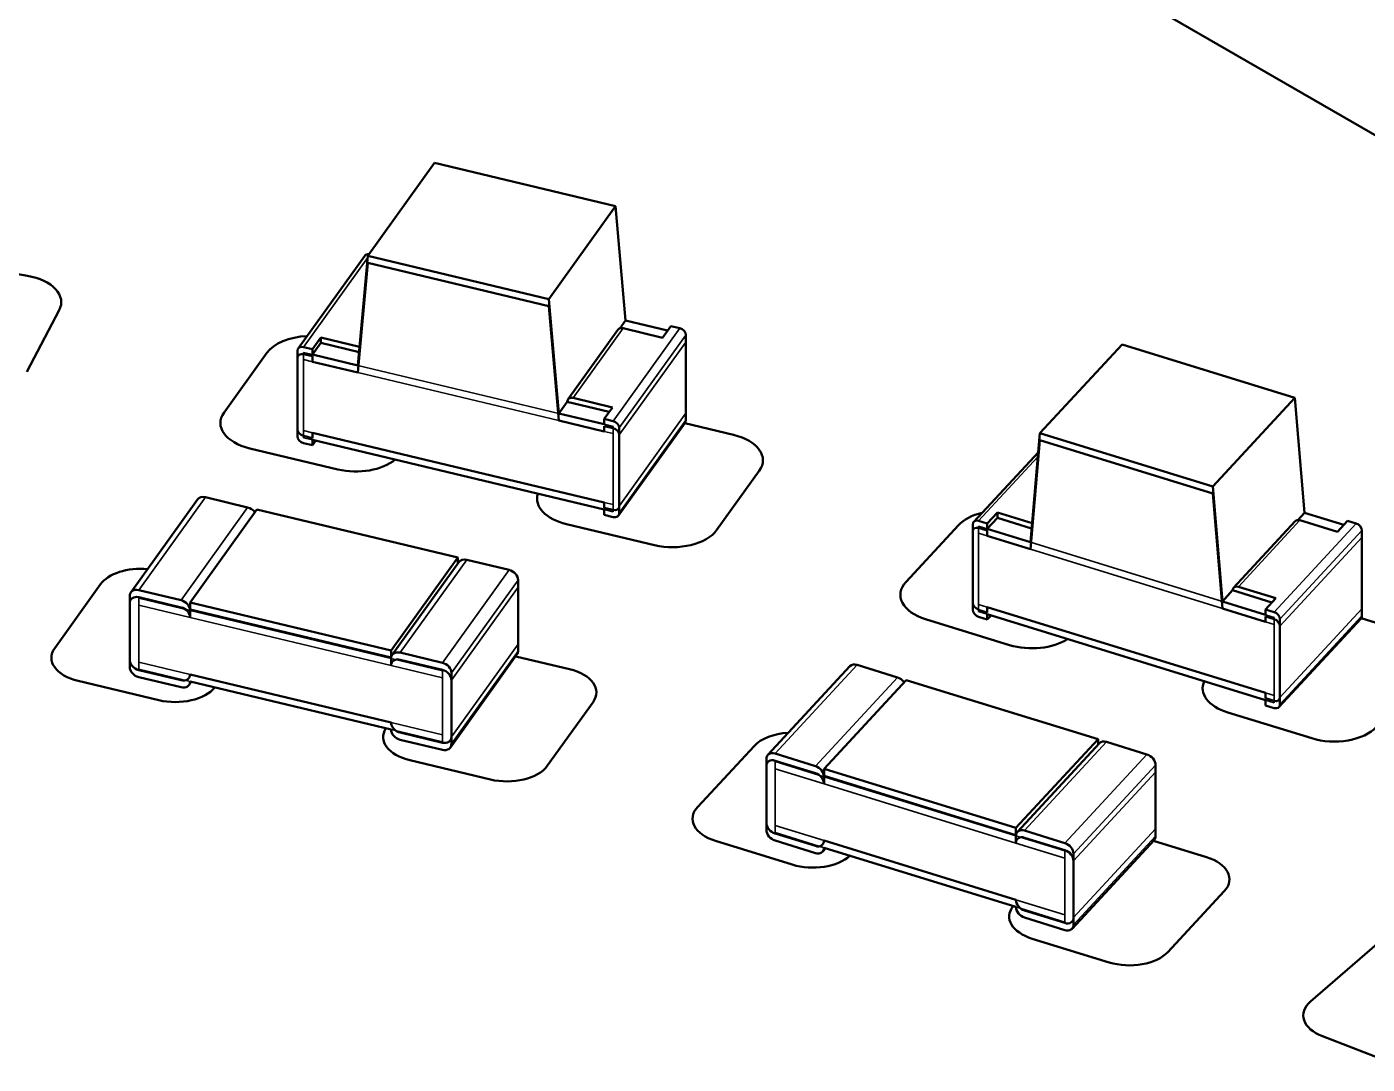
# Model space of a CAD drawing. Header units: inches. Extents: x -24.6 to 49, y -43 to 20.8.
# Drawn here: x -15.245 to -14.517, y 17.424 to 17.987 of the extents above; entities that cross this region are included whole.
import ezdxf

# ---------------------------------------------------------------- set-up
doc = ezdxf.new("R2010")
doc.units = ezdxf.units.IN
doc.header["$MEASUREMENT"] = 0
doc.layers.add('Visible (ANSI)', color=7, linetype='Continuous', lineweight=50)
doc.layers.add('Visible Narrow (ANSI)', color=7, linetype='Continuous', lineweight=35)

msp = doc.modelspace()

# ---------------------------------------------------------------- linework, layer by layer
at = {"layer": 'Visible (ANSI)'}
for p, q in [((-14.76697, 18.0751), (-13.84515, 17.54289)), ((-15.02355, 17.91348), (-15.05971, 17.86308)), ((-15.02355, 17.91348), (-14.92535, 17.88999)), ((-14.92535, 17.88999), (-14.96151, 17.83959)), ((-14.92535, 17.88999), (-14.91989, 17.82793)), ((-15.09751, 17.81274), (-15.06135, 17.86314)), ((-15.06517, 17.80363), (-15.05971, 17.86308)), ((-15.06517, 17.79977), (-15.05971, 17.85922)), ((-15.05971, 17.86308), (-14.96151, 17.83959)), ((-15.05971, 17.85922), (-14.96151, 17.83574)), ((-15.27099, 17.85689), (-15.24448, 17.85224)), ((-14.96151, 17.83959), (-14.95605, 17.77753)), ((-15.22725, 17.83364), (-15.24482, 17.80019)), ((-14.96151, 17.83574), (-14.95605, 17.77368)), ((-14.95114, 17.78512), (-14.92402, 17.82292)), ((-14.91989, 17.82793), (-14.92293, 17.8237)), ((-14.92114, 17.82374), (-14.89986, 17.81865)), ((-14.91989, 17.82793), (-14.89711, 17.82249)), ((-14.89986, 17.81865), (-14.89534, 17.82495)), ((-14.89534, 17.82495), (-14.89043, 17.82378)), ((-15.0852, 17.81869), (-15.08972, 17.81239)), ((-15.08972, 17.8095), (-15.0852, 17.8158)), ((-15.0852, 17.81869), (-15.0852, 17.8158)), ((-15.06425, 17.81368), (-15.0852, 17.81869)), ((-15.0852, 17.8158), (-15.06451, 17.81085)), ((-14.88716, 17.77767), (-14.88716, 17.8201)), ((-14.88716, 17.77381), (-14.88716, 17.81625)), ((-15.13778, 17.77808), (-15.11462, 17.81037)), ((-15.09791, 17.76902), (-15.09791, 17.81146)), ((-15.09463, 17.81357), (-15.08972, 17.81239)), ((-15.09463, 17.80971), (-15.08972, 17.80854)), ((-15.08972, 17.8095), (-15.08972, 17.81239)), ((-15.08972, 17.8095), (-15.06517, 17.80363)), ((-15.08972, 17.80564), (-15.08972, 17.80854)), ((-14.65041, 17.81492), (-14.69495, 17.7668)), ((-14.65041, 17.81492), (-14.55666, 17.78598)), ((-15.09791, 17.76517), (-15.09791, 17.8076)), ((-15.08972, 17.80564), (-15.06517, 17.79977)), ((-14.95153, 17.78383), (-14.95605, 17.77753)), ((-14.95153, 17.78383), (-14.92875, 17.77838)), ((-14.92698, 17.78085), (-14.94826, 17.78594)), ((-14.9315, 17.77455), (-14.92698, 17.78085)), ((-14.55666, 17.78598), (-14.6012, 17.73787)), ((-14.55666, 17.78598), (-14.55145, 17.72362)), ((-14.95605, 17.77753), (-14.9315, 17.77166)), ((-14.95605, 17.77368), (-14.9315, 17.7678)), ((-14.9315, 17.77455), (-14.92659, 17.77338)), ((-14.9315, 17.77455), (-14.9315, 17.77166)), ((-14.92371, 17.72213), (-14.88755, 17.77253)), ((-14.88775, 17.77226), (-14.86126, 17.76592)), ((-15.09463, 17.76535), (-15.08972, 17.76417)), ((-15.08972, 17.76707), (-14.9315, 17.72923)), ((-15.08972, 17.76417), (-15.08972, 17.76707)), ((-14.9315, 17.7707), (-14.92659, 17.76952)), ((-14.9315, 17.7707), (-14.9315, 17.7678)), ((-14.92331, 17.72727), (-14.92331, 17.7697)), ((-14.92331, 17.72341), (-14.92331, 17.76585)), ((-14.70015, 17.70766), (-14.69495, 17.7668)), ((-14.69495, 17.7668), (-14.6012, 17.73787)), ((-15.07606, 17.74718), (-15.1238, 17.75859)), ((-15.09463, 17.76149), (-15.08972, 17.76032)), ((-15.08972, 17.76321), (-14.9315, 17.72537)), ((-15.08972, 17.76032), (-15.08972, 17.76321)), ((-15.08795, 17.76279), (-15.08972, 17.76032)), ((-14.70015, 17.7038), (-14.69495, 17.76295)), ((-14.69495, 17.76295), (-14.6012, 17.73402)), ((-14.73088, 17.71874), (-14.69585, 17.75658)), ((-14.84728, 17.74644), (-14.87044, 17.71415)), ((-14.6012, 17.73787), (-14.59599, 17.67551)), ((-15.18837, 17.68039), (-15.15222, 17.73079)), ((-15.1479, 17.73203), (-15.12498, 17.72655)), ((-14.9315, 17.72923), (-14.9315, 17.72634)), ((-14.6012, 17.73402), (-14.59599, 17.67165)), ((-15.15623, 17.67498), (-15.12007, 17.72538)), ((-15.12007, 17.72538), (-15.01095, 17.69928)), ((-14.9315, 17.72634), (-14.92659, 17.72516)), ((-14.9315, 17.72537), (-14.9315, 17.72248)), ((-14.9315, 17.72248), (-14.92659, 17.7213)), ((-14.71802, 17.7238), (-14.72359, 17.71778)), ((-14.72359, 17.71489), (-14.71802, 17.7209)), ((-14.71802, 17.7238), (-14.71802, 17.7209)), ((-14.69924, 17.718), (-14.71802, 17.7238)), ((-14.71802, 17.7209), (-14.69949, 17.71518)), ((-14.55145, 17.72362), (-14.55509, 17.71969)), ((-14.55145, 17.72362), (-14.5301, 17.71703)), ((-14.9042, 17.70607), (-14.95194, 17.71749)), ((-14.76767, 17.68608), (-14.73914, 17.71691)), ((-14.7314, 17.67487), (-14.7314, 17.7173)), ((-14.7314, 17.67101), (-14.7314, 17.71344)), ((-14.72828, 17.71923), (-14.72359, 17.71778)), ((-14.72828, 17.71537), (-14.72359, 17.71392)), ((-14.72359, 17.71489), (-14.72359, 17.71778)), ((-14.72359, 17.71489), (-14.70015, 17.70766)), ((-14.72359, 17.71103), (-14.72359, 17.71392)), ((-14.5899, 17.68297), (-14.55649, 17.71905)), ((-14.55389, 17.71954), (-14.53358, 17.71327)), ((-14.53358, 17.71327), (-14.52801, 17.71928)), ((-14.52801, 17.71928), (-14.52333, 17.71784)), ((-14.5202, 17.67155), (-14.5202, 17.71398)), ((-14.72359, 17.71103), (-14.70015, 17.7038)), ((-14.5202, 17.66769), (-14.5202, 17.71012)), ((-15.04711, 17.64888), (-15.01095, 17.69928)), ((-15.01095, 17.69604), (-15.01095, 17.69928)), ((-15.04652, 17.64647), (-15.01036, 17.69687)), ((-15.00604, 17.69811), (-14.98313, 17.69263)), ((-15.22969, 17.65018), (-15.20483, 17.68483)), ((-14.97822, 17.6524), (-14.97822, 17.68712)), ((-15.18897, 17.64375), (-15.18897, 17.67847)), ((-15.18406, 17.68163), (-15.16114, 17.67615)), ((-15.18406, 17.67778), (-15.16114, 17.6723)), ((-14.97822, 17.64854), (-14.97822, 17.68326)), ((-14.59042, 17.68153), (-14.59599, 17.67551)), ((-14.59042, 17.68153), (-14.56907, 17.67494)), ((-14.56699, 17.67719), (-14.5873, 17.68345)), ((-14.57255, 17.67117), (-14.56699, 17.67719)), ((-15.18897, 17.63989), (-15.18897, 17.67461)), ((-15.15623, 17.67498), (-15.04711, 17.64888)), ((-15.15623, 17.67064), (-15.15623, 17.67498)), ((-15.15623, 17.67112), (-15.04711, 17.64503)), ((-15.15623, 17.66678), (-15.15623, 17.67112)), ((-14.72828, 17.67101), (-14.72359, 17.66956)), ((-14.72359, 17.67246), (-14.57255, 17.62585)), ((-14.72359, 17.66956), (-14.72359, 17.67246)), ((-14.59599, 17.67551), (-14.57255, 17.66828)), ((-14.59599, 17.67165), (-14.57255, 17.66442)), ((-14.57255, 17.67117), (-14.56787, 17.66973)), ((-14.57255, 17.67117), (-14.57255, 17.66828)), ((-14.71149, 17.65183), (-14.75706, 17.6659)), ((-14.72828, 17.66715), (-14.72359, 17.66571)), ((-14.72359, 17.6686), (-14.57255, 17.62199)), ((-14.72359, 17.66571), (-14.72359, 17.6686)), ((-14.72151, 17.66796), (-14.72359, 17.66571)), ((-14.57255, 17.66731), (-14.56787, 17.66587)), ((-14.57255, 17.66731), (-14.57255, 17.66442)), ((-14.56527, 17.61814), (-14.52073, 17.66625)), ((-14.56474, 17.62344), (-14.56474, 17.66587)), ((-14.52061, 17.66638), (-14.49454, 17.65834)), ((-14.56474, 17.61958), (-14.56474, 17.66201)), ((-15.04711, 17.64454), (-15.04711, 17.64888)), ((-15.04711, 17.64503), (-15.04707, 17.64508)), ((-15.04711, 17.64069), (-15.04711, 17.64503)), ((-15.0422, 17.64771), (-15.01929, 17.64223)), ((-15.0422, 17.64385), (-15.01929, 17.63837)), ((-15.01497, 17.59622), (-14.97881, 17.64662)), ((-14.97947, 17.6457), (-14.95027, 17.63871)), ((-14.79419, 17.64104), (-14.77232, 17.63429)), ((-15.18406, 17.63824), (-15.16114, 17.63276)), ((-15.18406, 17.63438), (-15.16114, 17.6289)), ((-15.15623, 17.63592), (-15.04711, 17.60983)), ((-15.01438, 17.602), (-15.01438, 17.63672)), ((-14.84263, 17.5922), (-14.79809, 17.64031)), ((-15.17326, 17.62192), (-15.21691, 17.63236)), ((-15.15682, 17.63014), (-15.15556, 17.6319)), ((-15.15623, 17.63206), (-15.04711, 17.60597)), ((-15.01438, 17.59814), (-15.01438, 17.63286)), ((-14.81217, 17.58473), (-14.76763, 17.63284)), ((-14.76763, 17.63284), (-14.66347, 17.6007)), ((-14.93749, 17.6209), (-14.96235, 17.58625)), ((-14.57255, 17.62585), (-14.57255, 17.62295)), ((-14.57255, 17.62295), (-14.56787, 17.62151)), ((-14.57255, 17.62199), (-14.57255, 17.6191)), ((-14.57255, 17.6191), (-14.56787, 17.61765)), ((-14.54743, 17.60121), (-14.59301, 17.61527)), ((-15.0422, 17.60431), (-15.01929, 17.59883)), ((-15.0422, 17.60046), (-15.01929, 17.59498)), ((-14.88073, 17.56396), (-14.85011, 17.59703)), ((-14.70801, 17.55258), (-14.66347, 17.6007)), ((-14.70722, 17.55041), (-14.66268, 17.59852)), ((-14.66347, 17.59767), (-14.66347, 17.6007)), ((-14.65878, 17.59925), (-14.6369, 17.5925)), ((-14.84342, 17.55532), (-14.84342, 17.59003)), ((-14.83873, 17.59293), (-14.81686, 17.58618)), ((-14.99321, 17.57886), (-15.03686, 17.5893)), ((-14.84342, 17.55146), (-14.84342, 17.58618)), ((-14.83873, 17.58907), (-14.81686, 17.58232)), ((-14.81217, 17.58473), (-14.70801, 17.55258)), ((-14.81217, 17.58039), (-14.81217, 17.58473)), ((-14.63222, 17.552), (-14.63222, 17.58671)), ((-14.63222, 17.54814), (-14.63222, 17.58286)), ((-14.81217, 17.58087), (-14.70801, 17.54873)), ((-14.81217, 17.57653), (-14.81217, 17.58087)), ((-14.83873, 17.54953), (-14.81686, 17.54278)), ((-14.70801, 17.54824), (-14.70801, 17.55258)), ((-14.70801, 17.54873), (-14.70797, 17.54877)), ((-14.70801, 17.54439), (-14.70801, 17.54873)), ((-14.70332, 17.55114), (-14.68145, 17.54439)), ((-14.70332, 17.54728), (-14.68145, 17.54053)), ((-14.82937, 17.53264), (-14.87103, 17.5455)), ((-14.83873, 17.54567), (-14.81686, 17.53892)), ((-14.81296, 17.53965), (-14.81123, 17.54152)), ((-14.81217, 17.54567), (-14.70801, 17.51353)), ((-14.81217, 17.54182), (-14.70801, 17.50967)), ((-14.67755, 17.49786), (-14.633, 17.54597)), ((-14.63334, 17.54561), (-14.6046, 17.53674)), ((-14.67676, 17.50388), (-14.67676, 17.5386)), ((-14.67676, 17.50003), (-14.67676, 17.53474)), ((-14.59491, 17.51828), (-14.62553, 17.4852)), ((-14.70332, 17.50774), (-14.68145, 17.50099)), ((-14.70332, 17.50388), (-14.68145, 17.49713)), ((-14.6575, 17.4796), (-14.69916, 17.49246)), ((-14.54809, 17.4584), (-14.512, 17.48959)), ((-14.50229, 17.42433), (-14.54157, 17.43949))]:
    msp.add_line(p, q, dxfattribs=at)
for centre, major_axis, ratio, start_param, end_param in [((-15.05847, 17.86107), (-0.00288, 0.00207), 0.754344, 5.373842, 6.283185), ((-15.25198, 17.83797), (0.02584, 0), 0.57735, 5.988647, 7.559466), ((-14.92114, 17.82085), (-0.00288, 0.00207), 0.754344, 5.208448, 6.283185), ((-14.89043, 17.82089), (-0.00288, 0.00207), 0.754344, 3.637652, 5.208448), ((-15.09075, 17.80466), (0.02584, 0), 0.57735, 1.643779, 2.748893), ((-15.09463, 17.81067), (-0.00288, 0.00207), 0.754344, 5.208448, 6.779244), ((-15.09463, 17.80682), (-0.00288, 0.00207), 0.754344, 5.208448, 6.779244), ((-14.94826, 17.78305), (-0.00288, 0.00207), 0.754344, 5.208448, 6.779244), ((-15.11391, 17.77237), (-0.02584, 0), 0.57735, 5.890486, 7.461282), ((-14.92659, 17.77049), (-0.00288, 0.00207), 0.754344, 3.637652, 5.208448), ((-14.89043, 17.7746), (0.00288, -0.00207), 0.754344, 0, 0.496059), ((-15.09463, 17.76824), (0.00288, -0.00207), 0.754344, 3.637652, 5.208448), ((-15.09463, 17.76438), (0.00288, -0.00207), 0.754344, 3.637652, 5.208448), ((-14.92659, 17.76663), (-0.00288, 0.00207), 0.754344, 3.637652, 5.208448), ((-14.87115, 17.75214), (0.02584, 0), 0.57735, 5.890486, 7.461282), ((-15.06617, 17.76096), (-0.02584, 0), 0.57735, 1.178097, 2.538157), ((-15.1479, 17.72769), (-0.00432, 0.0031), 0.754344, 5.208448, 6.283185), ((-14.94205, 17.73127), (-0.02584, 0), 0.57735, 6.101221, 7.461282), ((-15.12498, 17.72221), (-0.00432, 0.0031), 0.754344, 4.297048, 5.208448), ((-14.92659, 17.72805), (0.00288, -0.00207), 0.754344, 5.208448, 6.779244), ((-14.92659, 17.7242), (0.00288, -0.00207), 0.754344, 5.208448, 6.779244), ((-14.71635, 17.70987), (0.02584, 0), 0.57735, 1.968573, 2.650722), ((-14.89431, 17.71986), (-0.02584, 0), 0.57735, 1.178097, 2.748893), ((-14.72828, 17.71634), (-0.0026, 0.00241), 0.720086, 5.300384, 6.87118), ((-14.72828, 17.71248), (-0.0026, 0.00241), 0.720086, 5.300384, 6.87118), ((-14.55389, 17.71664), (-0.0026, 0.00241), 0.720086, 5.300384, 6.283185), ((-14.52333, 17.71494), (-0.0026, 0.00241), 0.720086, 3.729588, 5.300384), ((-15.18301, 17.67961), (0.02362, 0), 0.57735, 1.411997, 2.748884), ((-15.00604, 17.69377), (-0.00432, 0.0031), 0.754344, 5.208448, 6.283185), ((-14.98313, 17.68829), (-0.00432, 0.0031), 0.754344, 3.637652, 5.208448), ((-14.74488, 17.67905), (-0.02584, 0), 0.57735, 5.792311, 7.363116), ((-15.18406, 17.67729), (-0.00432, 0.0031), 0.754344, 5.208448, 6.779244), ((-15.18406, 17.67344), (-0.00432, 0.0031), 0.754344, 5.208448, 6.779244), ((-14.5873, 17.68056), (-0.0026, 0.00241), 0.720086, 5.300384, 6.87118), ((-15.16114, 17.67181), (-0.00432, 0.0031), 0.754344, 3.637652, 5.208448), ((-15.16114, 17.66796), (-0.00432, 0.0031), 0.754344, 3.637652, 5.208448), ((-14.72828, 17.6739), (0.0026, -0.00241), 0.720086, 3.729588, 5.300384), ((-14.72828, 17.67005), (0.0026, -0.00241), 0.720086, 3.729588, 5.300384), ((-14.56787, 17.66683), (-0.0026, 0.00241), 0.720086, 3.729588, 5.300384), ((-14.56787, 17.66297), (-0.0026, 0.00241), 0.720086, 3.729588, 5.300384), ((-14.52333, 17.66865), (0.0026, -0.00241), 0.720086, 0, 0.587995), ((-15.20787, 17.64496), (-0.02362, 0), 0.57735, 5.890492, 7.461279), ((-15.0422, 17.64337), (-0.00432, 0.0031), 0.754344, 5.208448, 6.779244), ((-14.98313, 17.64972), (0.00432, -0.0031), 0.754344, 0, 0.496059), ((-14.69931, 17.66499), (-0.02584, 0), 0.57735, 1.07992, 2.419132), ((-15.18406, 17.64258), (0.00432, -0.0031), 0.754344, 3.637652, 5.208448), ((-15.0422, 17.63951), (-0.00432, 0.0031), 0.754344, 5.208448, 6.779244), ((-15.01929, 17.63789), (-0.00432, 0.0031), 0.754344, 3.637652, 5.208448), ((-14.79419, 17.6367), (-0.0039, 0.00361), 0.720086, 5.300384, 6.283185), ((-15.18406, 17.63872), (0.00432, -0.0031), 0.754344, 3.637652, 5.208448), ((-15.16114, 17.6371), (0.00432, -0.0031), 0.754344, 5.208448, 6.779244), ((-15.01929, 17.63403), (-0.00432, 0.0031), 0.754344, 3.637652, 5.208448), ((-14.95931, 17.62611), (0.02362, 0), 0.57735, 5.890492, 7.461279), ((-14.77232, 17.62995), (-0.0039, 0.00361), 0.720086, 4.431343, 5.300384), ((-15.16422, 17.63452), (-0.02362, 0), 0.57735, 1.17811, 2.711827), ((-15.16114, 17.63324), (0.00432, -0.0031), 0.754344, 5.208448, 6.779244), ((-14.58083, 17.62842), (-0.02584, 0), 0.57735, 6.023895, 7.363116), ((-14.56787, 17.6244), (0.0026, -0.00241), 0.720086, 5.300384, 6.87118), ((-14.56787, 17.62054), (0.0026, -0.00241), 0.720086, 5.300384, 6.87118), ((-15.02782, 17.6019), (-0.02362, 0), 0.57735, 5.927548, 7.461279), ((-15.0422, 17.60865), (0.00432, -0.0031), 0.754344, 3.637652, 5.208448), ((-15.0422, 17.60479), (0.00432, -0.0031), 0.754344, 3.637652, 5.208448), ((-14.53525, 17.61436), (-0.02584, 0), 0.57735, 1.07992, 2.650722), ((-15.01929, 17.60317), (0.00432, -0.0031), 0.754344, 5.208448, 6.779244), ((-15.01929, 17.59931), (0.00432, -0.0031), 0.754344, 5.208448, 6.779244), ((-14.82928, 17.59061), (0.02362, 0), 0.57735, 1.666753, 2.650715), ((-14.65878, 17.59491), (-0.0039, 0.00361), 0.720086, 5.300384, 6.283185), ((-14.83873, 17.58859), (-0.0039, 0.00361), 0.720086, 5.300384, 6.87118), ((-14.6369, 17.58816), (-0.0039, 0.00361), 0.720086, 3.729588, 5.300384), ((-14.98417, 17.59146), (-0.02362, 0), 0.57735, 1.17811, 2.748884), ((-14.83873, 17.58473), (-0.0039, 0.00361), 0.720086, 5.300384, 6.87118), ((-14.81686, 17.58184), (-0.0039, 0.00361), 0.720086, 3.729588, 5.300384), ((-14.81686, 17.57798), (-0.0039, 0.00361), 0.720086, 3.729588, 5.300384), ((-14.8599, 17.55753), (-0.02362, 0), 0.57735, 5.792319, 7.363094), ((-14.83873, 17.55387), (0.0039, -0.00361), 0.720086, 3.729588, 5.300384), ((-14.83873, 17.55001), (0.0039, -0.00361), 0.720086, 3.729588, 5.300384), ((-14.70332, 17.5468), (-0.0039, 0.00361), 0.720086, 5.300384, 6.87118), ((-14.70332, 17.54294), (-0.0039, 0.00361), 0.720086, 5.300384, 6.87118), ((-14.6369, 17.54958), (0.0039, -0.00361), 0.720086, 0, 0.587995), ((-14.81686, 17.54712), (0.0039, -0.00361), 0.720086, 5.300384, 6.87118), ((-14.81686, 17.54326), (0.0039, -0.00361), 0.720086, 5.300384, 6.87118), ((-14.68145, 17.54005), (-0.0039, 0.00361), 0.720086, 3.729588, 5.300384), ((-14.68145, 17.53619), (-0.0039, 0.00361), 0.720086, 3.729588, 5.300384), ((-14.81823, 17.54467), (-0.02362, 0), 0.57735, 1.079927, 2.586924), ((-14.61574, 17.52471), (0.02362, 0), 0.57735, 5.792319, 7.363094), ((-14.68803, 17.50449), (-0.02362, 0), 0.57735, 5.856113, 7.363094), ((-14.70332, 17.51208), (0.0039, -0.00361), 0.720086, 3.729588, 5.300384), ((-14.70332, 17.50822), (0.0039, -0.00361), 0.720086, 3.729588, 5.300384), ((-14.68145, 17.50533), (0.0039, -0.00361), 0.720086, 5.300384, 6.87118), ((-14.68145, 17.50147), (0.0039, -0.00361), 0.720086, 5.300384, 6.87118), ((-14.64636, 17.49163), (-0.02362, 0), 0.57735, 1.079927, 2.650715), ((-14.52845, 17.45083), (-0.02362, 0), 0.57735, 5.694135, 7.264934)]:
    msp.add_ellipse(centre, major_axis=major_axis, ratio=ratio, start_param=start_param, end_param=end_param, dxfattribs=at)
at = {"layer": 'Visible Narrow (ANSI)'}
for p, q in [((-15.09463, 17.81357), (-15.0598, 17.86211)), ((-14.94826, 17.78594), (-14.92114, 17.82374)), ((-14.92659, 17.77338), (-14.89043, 17.82378)), ((-14.92331, 17.7697), (-14.88716, 17.8201)), ((-14.92331, 17.76585), (-14.88716, 17.81625)), ((-15.09463, 17.81067), (-15.08972, 17.8095)), ((-15.09463, 17.76824), (-15.09463, 17.81067)), ((-15.09463, 17.80682), (-15.08972, 17.80564)), ((-15.09463, 17.76438), (-15.09463, 17.80682)), ((-14.95605, 17.77753), (-15.06517, 17.80363)), ((-14.95605, 17.77368), (-15.06517, 17.79977)), ((-14.9315, 17.77166), (-14.92659, 17.77049)), ((-14.92331, 17.72727), (-14.88716, 17.77767)), ((-14.92331, 17.72341), (-14.88716, 17.77381)), ((-15.09463, 17.76824), (-15.08972, 17.76707)), ((-15.09463, 17.76438), (-15.08972, 17.76321)), ((-14.9315, 17.7678), (-14.92659, 17.76663)), ((-14.92659, 17.72805), (-14.92659, 17.77049)), ((-14.92659, 17.7242), (-14.92659, 17.76663)), ((-14.72828, 17.71923), (-14.69607, 17.75402)), ((-15.18406, 17.68163), (-15.1479, 17.73203)), ((-14.9315, 17.72923), (-14.92659, 17.72805)), ((-15.16114, 17.67615), (-15.12498, 17.72655)), ((-14.9315, 17.72537), (-14.92659, 17.7242)), ((-14.72828, 17.71634), (-14.72359, 17.71489)), ((-14.72828, 17.6739), (-14.72828, 17.71634)), ((-14.5873, 17.68345), (-14.55389, 17.71954)), ((-14.56787, 17.66973), (-14.52333, 17.71784)), ((-14.56474, 17.66587), (-14.5202, 17.71398)), ((-14.72828, 17.71248), (-14.72359, 17.71103)), ((-14.72828, 17.67005), (-14.72828, 17.71248)), ((-14.59599, 17.67551), (-14.70015, 17.70766)), ((-14.56474, 17.66201), (-14.5202, 17.71012)), ((-14.59599, 17.67165), (-14.70015, 17.7038)), ((-15.0422, 17.64771), (-15.00604, 17.69811)), ((-15.01929, 17.64223), (-14.98313, 17.69263)), ((-15.01438, 17.63672), (-14.97822, 17.68712)), ((-15.18406, 17.64258), (-15.18406, 17.67729)), ((-15.18406, 17.67729), (-15.15623, 17.67064)), ((-15.01438, 17.63286), (-14.97822, 17.68326)), ((-15.18406, 17.63872), (-15.18406, 17.67344)), ((-15.18406, 17.67344), (-15.15623, 17.66678)), ((-15.15623, 17.67064), (-15.04711, 17.64454)), ((-14.72828, 17.6739), (-14.72359, 17.67246)), ((-14.72828, 17.67005), (-14.72359, 17.6686)), ((-14.56474, 17.62344), (-14.5202, 17.67155)), ((-15.15623, 17.66678), (-15.04711, 17.64069)), ((-14.57255, 17.66828), (-14.56787, 17.66683)), ((-14.57255, 17.66442), (-14.56787, 17.66297)), ((-14.56787, 17.6244), (-14.56787, 17.66683)), ((-14.56787, 17.62054), (-14.56787, 17.66297)), ((-14.56474, 17.61958), (-14.5202, 17.66769)), ((-15.01438, 17.602), (-14.97822, 17.6524)), ((-15.01438, 17.59814), (-14.97822, 17.64854)), ((-15.18406, 17.64258), (-15.15623, 17.63592)), ((-15.04711, 17.64454), (-15.01929, 17.63789)), ((-15.04711, 17.64069), (-15.01929, 17.63403)), ((-14.83873, 17.59293), (-14.79419, 17.64104)), ((-15.18406, 17.63872), (-15.15623, 17.63206)), ((-15.01929, 17.60317), (-15.01929, 17.63789)), ((-15.01929, 17.59931), (-15.01929, 17.63403)), ((-14.81686, 17.58618), (-14.77232, 17.63429)), ((-14.57255, 17.62585), (-14.56787, 17.6244)), ((-14.57255, 17.62199), (-14.56787, 17.62054)), ((-15.04711, 17.60983), (-15.01929, 17.60317)), ((-15.04711, 17.60597), (-15.01929, 17.59931)), ((-14.70332, 17.55114), (-14.65878, 17.59925)), ((-14.68145, 17.54439), (-14.6369, 17.5925)), ((-14.83873, 17.55387), (-14.83873, 17.58859)), ((-14.83873, 17.58859), (-14.81217, 17.58039)), ((-14.83873, 17.55001), (-14.83873, 17.58473)), ((-14.83873, 17.58473), (-14.81217, 17.57653)), ((-14.67676, 17.5386), (-14.63222, 17.58671)), ((-14.67676, 17.53474), (-14.63222, 17.58286)), ((-14.81217, 17.58039), (-14.70801, 17.54824)), ((-14.81217, 17.57653), (-14.70801, 17.54439)), ((-14.83873, 17.55387), (-14.81217, 17.54567)), ((-14.83873, 17.55001), (-14.81217, 17.54182)), ((-14.70801, 17.54824), (-14.68145, 17.54005)), ((-14.67676, 17.50388), (-14.63222, 17.552)), ((-14.67676, 17.50003), (-14.63222, 17.54814)), ((-14.70801, 17.54439), (-14.68145, 17.53619)), ((-14.68145, 17.50533), (-14.68145, 17.54005)), ((-14.68145, 17.50147), (-14.68145, 17.53619)), ((-14.70801, 17.51353), (-14.68145, 17.50533)), ((-14.70801, 17.50967), (-14.68145, 17.50147))]:
    msp.add_line(p, q, dxfattribs=at)

doc.saveas('drawing.dxf')
